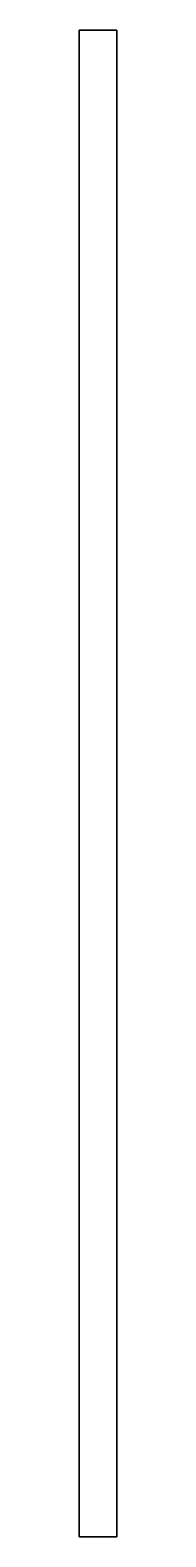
# Model space of a CAD drawing. Header units: millimetres. Extents: x 0 to 0.5, y 0 to 20.
import ezdxf

# ---------------------------------------------------------------- set-up
doc = ezdxf.new("R2010")
doc.units = ezdxf.units.MM

msp = doc.modelspace()

# ---------------------------------------------------------------- linework, layer by layer
for points in [[(0, 20), (0.5, 20), (0.5, 0), (0, 0)], [(0.5, 0, 30), (0, 0, 30), (0, 20, 30), (0.5, 20, 30)], [(0, 20, 30), (0.5, 20, 30), (0.5, 20), (0, 20)], [(0, 20), (0, 0), (0, 0, 30), (0, 20, 30)], [(0.5, 20), (0.5, 0), (0.5, 0, 30), (0.5, 20, 30)], [(0, 0), (0.5, 0), (0.5, 0, 30), (0, 0, 30)]]:
    msp.add_3dface(points)

doc.saveas('drawing.dxf')
